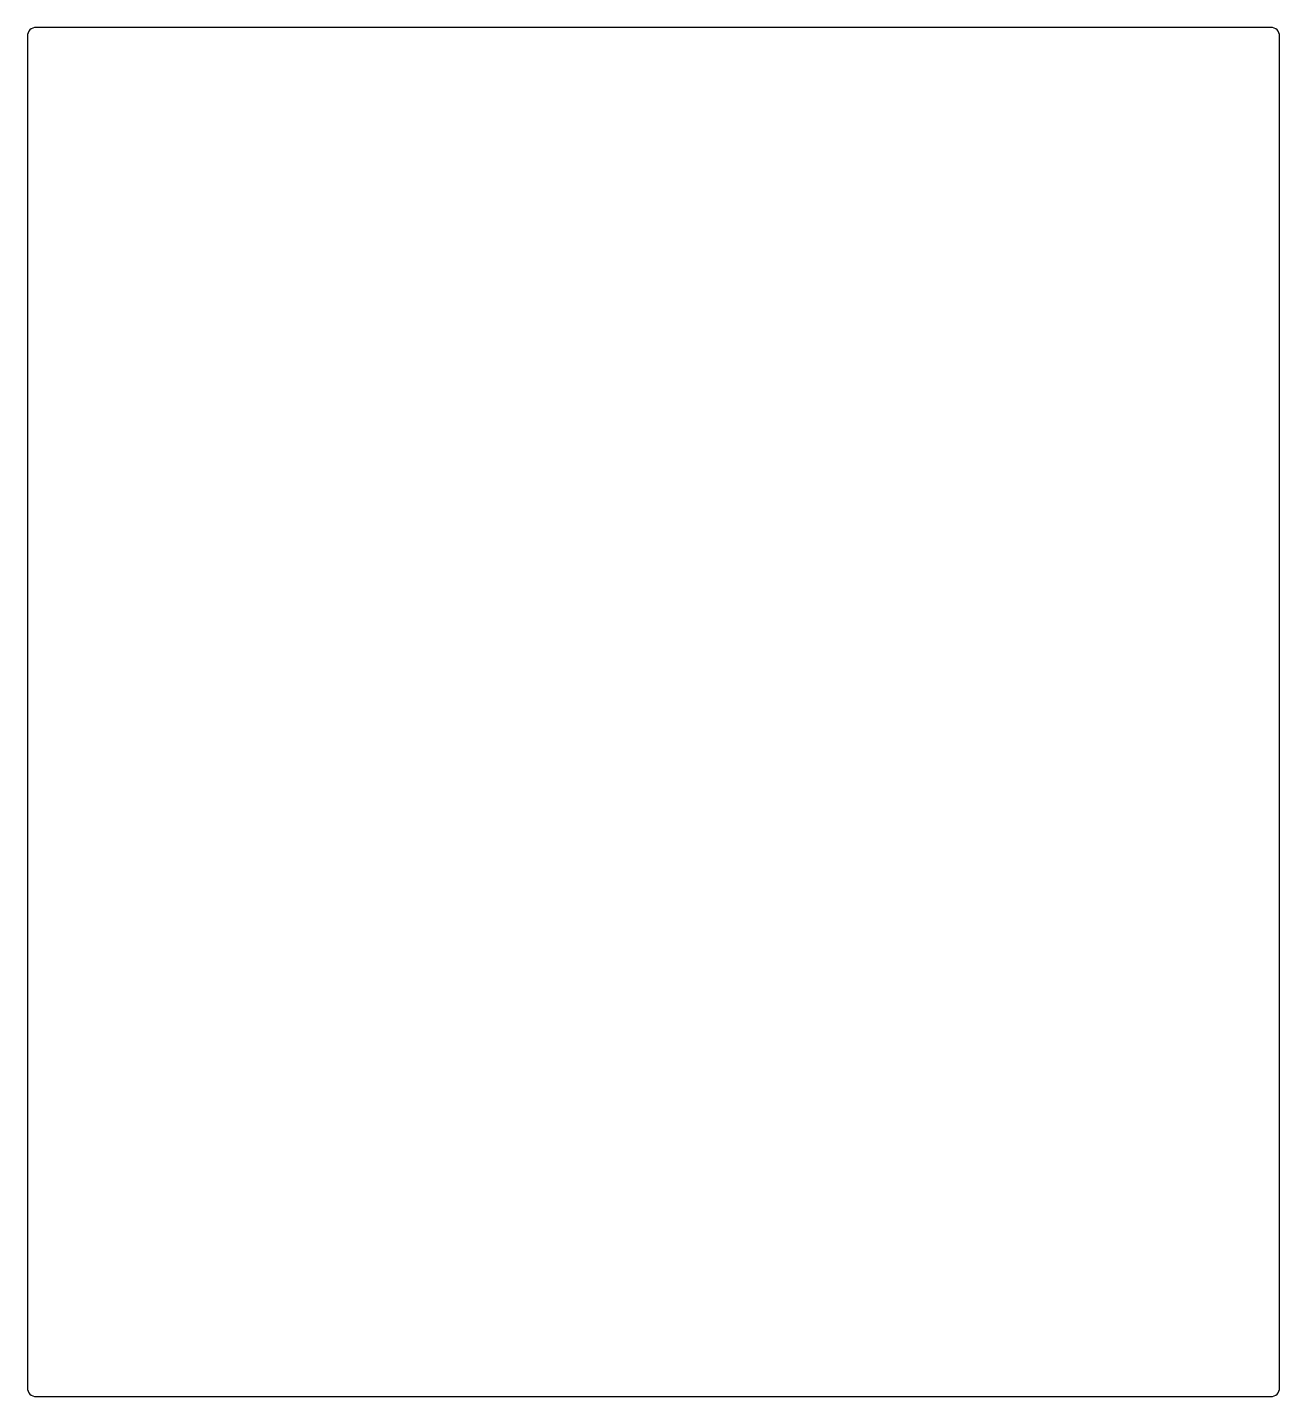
# Model space of a CAD drawing. Header units: millimetres. Extents: x -410 to 20, y -505 to -35.
import ezdxf

# ---------------------------------------------------------------- set-up
doc = ezdxf.new("R2010")
doc.units = ezdxf.units.MM
doc.layers.get('0').update_dxf_attribs({"linetype": 'CONTINUOUS'})

msp = doc.modelspace()

# ---------------------------------------------------------------- linework, layer by layer
msp.add_lwpolyline([(-407, -505), (17, -505, 0.414214), (20, -502), (20, -38, 0.414214), (17, -35), (-407, -35, 0.414214), (-410, -38), (-410, -502, 0.414214)], format="xyb", close=True)

doc.saveas('drawing.dxf')
